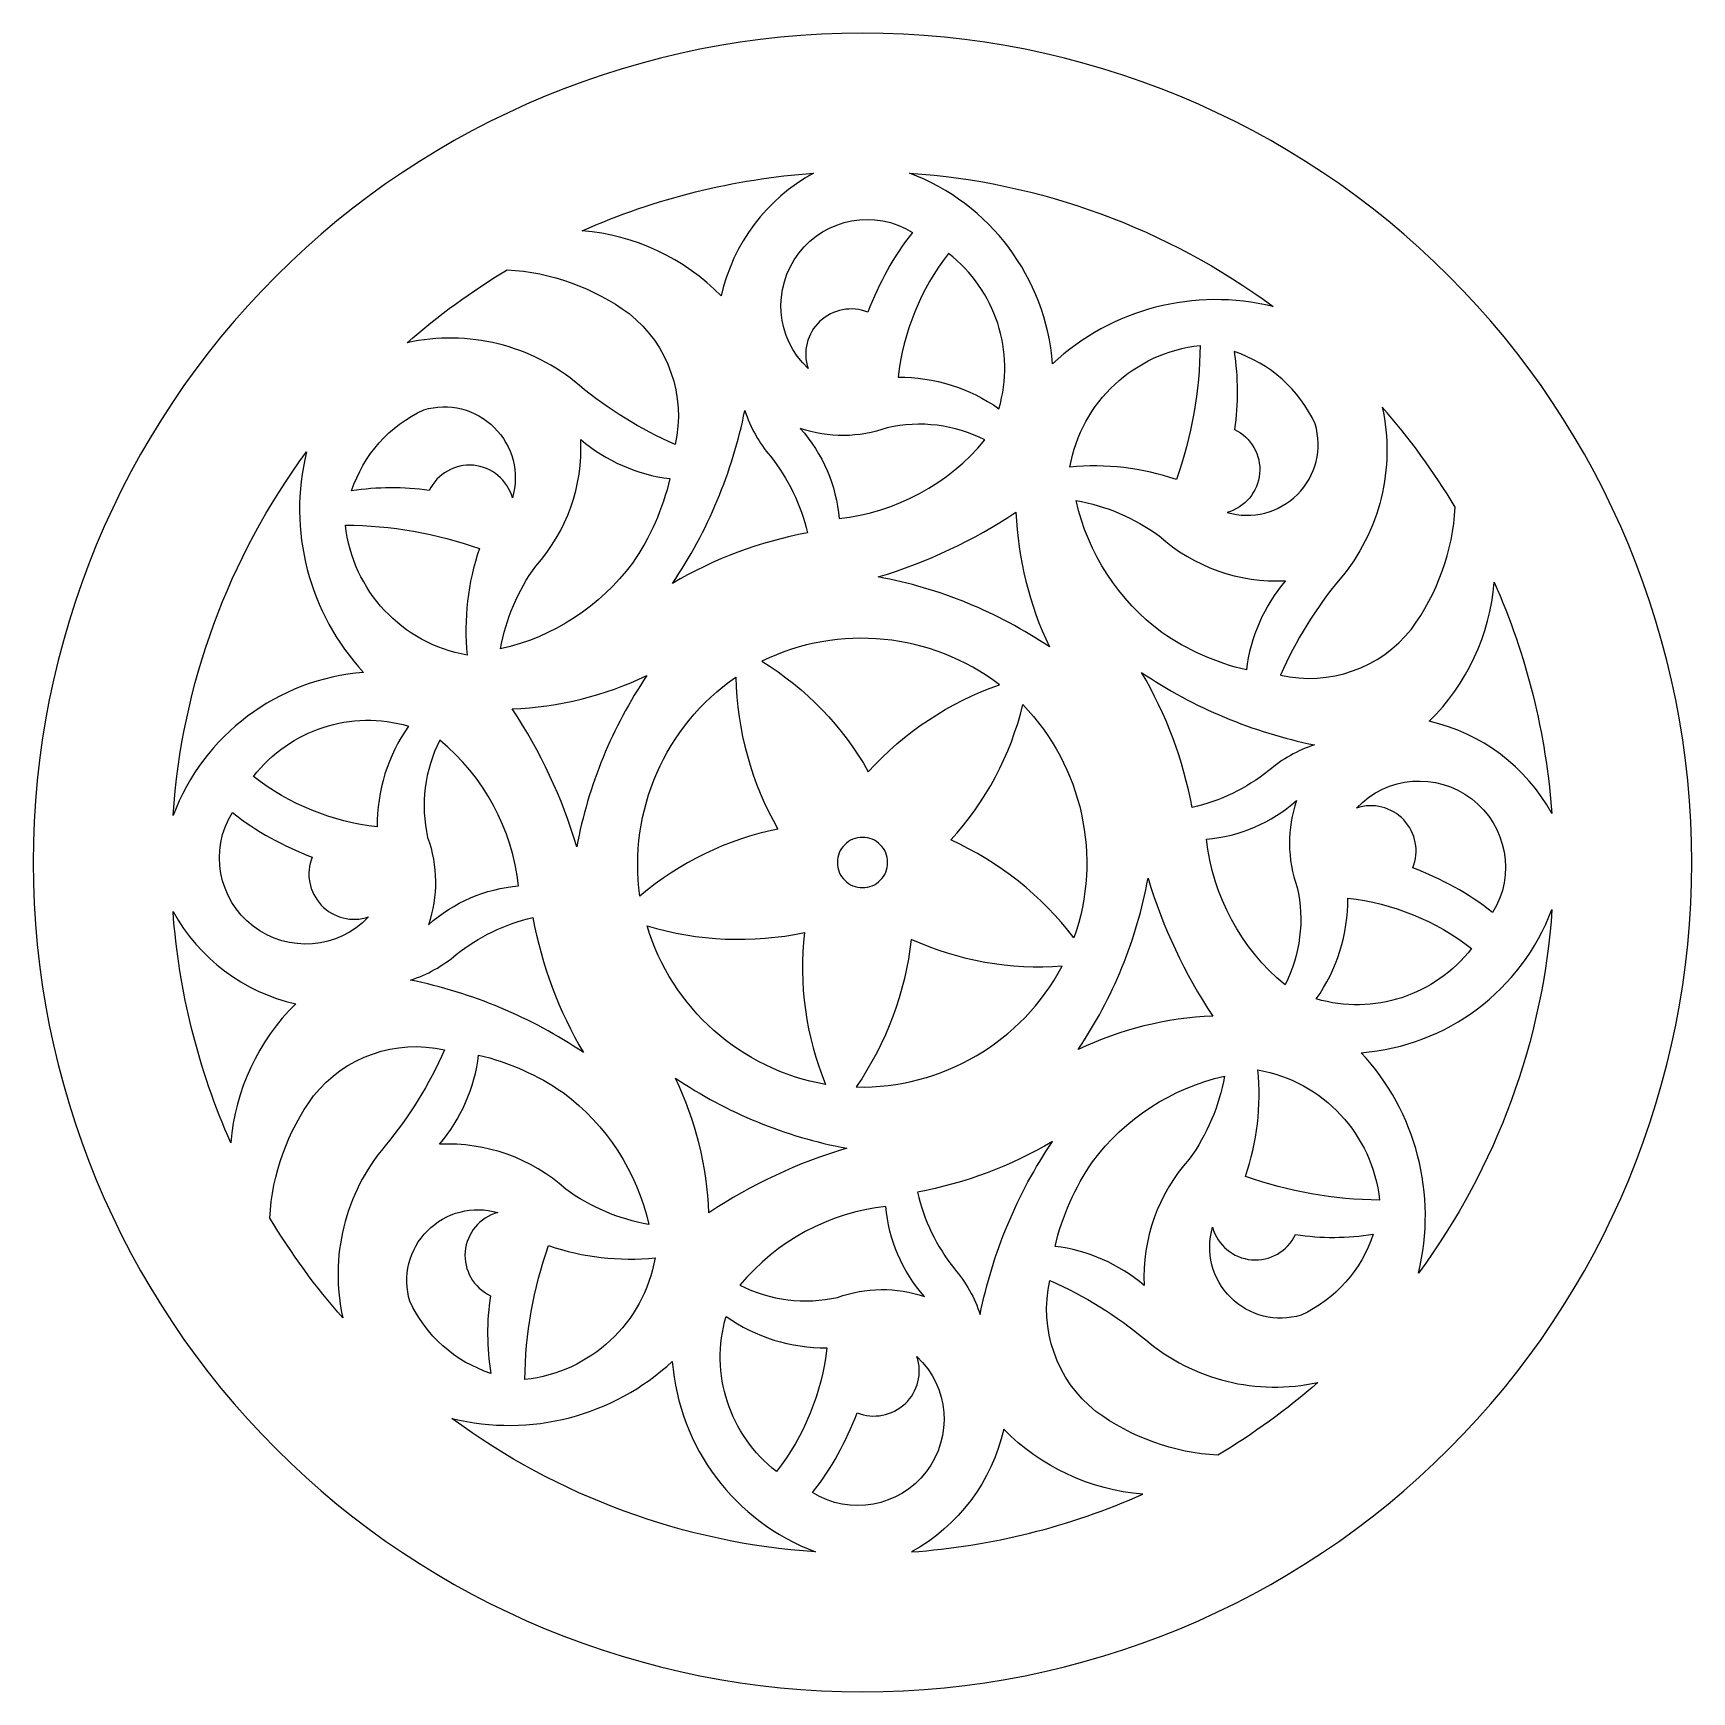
# Model space of a CAD drawing. Header units: metres. Extents: x 0 to 120, y 0 to 120.
import ezdxf

# ---------------------------------------------------------------- set-up
doc = ezdxf.new("R2010")
doc.units = ezdxf.units.M

msp = doc.modelspace()

# ---------------------------------------------------------------- linework, layer by layer
at = {"layer": 'BLACK'}
for points in [[(120, 60, 0.414214), (60, 120, 0.414214), (0, 60, 0.414214), (60, 0, 0.414214)], [(39.72, 105.7, -0.086913), (56.46, 109.87, 0.214667), (49.77, 100.99, 0.181296)], [(89.7, 100.22, 0.253033), (73.75, 96.08, 0.290908), (63.4, 109.88, -0.142956)], [(60.39, 99.81, 0.639071), (56.06, 95.74, -0.903164), (63.62, 105.59, 0.077692)], [(62.58, 95.11, -0.157056), (69.87, 92.83, 0.308853), (66.22, 104.06, 0.137911)], [(46.44, 90.24, -0.069824), (39.5, 94.53, 0.233768), (27.05, 97.6, -0.044881), (34.29, 102.88, -0.146468), (43.11, 99.71, -0.289282)], [(84.42, 97.41, -0.084277), (82.71, 87.71, 0.106), (75, 88.61, -0.333088)], [(86.91, 91.33, -0.694616), (86.38, 85.33, 0.595197), (92.75, 91.73, 0.210013), (86.88, 96.96, -0.076818)], [(28.66, 86.91, 0.076762), (23.04, 86.88, -0.209895), (28.26, 92.75, -0.595393), (34.67, 86.38, 0.69569)], [(51.49, 92.7, 0.101062), (53.34, 89.4, -0.110583), (56.02, 83.85, 0.087913), (46.25, 80.19, 0.098907)], [(94.53, 80.49, 0.06984), (90.24, 73.56, 0.289237), (99.71, 76.89, 0.146509), (102.88, 85.71, 0.044884), (97.6, 92.95, -0.233863)], [(58.3, 84.88, 0.194374), (68.86, 90.57, 0.175133), (61.79, 91.45, -0.170299), (55.5, 91.4, -0.164)], [(46.07, 87.77, -0.09287), (43.35, 81.65, -0.179687), (33.81, 75.45, -0.11357), (36.36, 81.45, 0.198347), (39.61, 90.6, 0.145895)], [(10.12, 63.4, -0.142977), (19.78, 89.7, 0.25283), (23.91, 73.75, 0.290896)], [(73.52, 75.6, 0.102819), (61.14, 80.66, 0.074582), (71.1, 85.35, 0.100843)], [(87.77, 73.93, -0.092814), (81.66, 76.64, -0.179765), (75.45, 86.19, -0.113667), (81.46, 83.63, 0.198304), (90.6, 80.39, 0.145927)], [(22.59, 84.41, -0.084273), (32.28, 82.71, 0.106), (31.39, 75, -0.333038)], [(105.7, 80.28, -0.086872), (109.87, 63.54, 0.214658), (101, 70.22, 0.181596)], [(60.42, 66.57, -0.124699), (69.91, 72.86, 0.283334), (52.72, 74.56, -0.127004)], [(44.4, 73.52, 0.102853), (39.33, 61.14, 0.074596), (34.65, 71.11, 0.100855)], [(43.9, 57.57, -0.283382), (50.83, 73.41, 0.12486), (53.88, 62.42, 0.127274)], [(83.85, 63.97, 0.087799), (80.19, 73.75, 0.09904), (92.7, 68.51, 0.101062), (89.4, 66.65, -0.110507)], [(66.38, 61.63, 0.126997), (71.6, 71.42, -0.283329), (75.3, 54.54, 0.124836)], [(24.89, 62.58, -0.137897), (15.94, 66.22, -0.308885), (27.16, 69.87, 0.157295)], [(28.54, 61.8, -0.170412), (28.6, 55.5, -0.164022), (35.12, 58.3, 0.19406), (29.42, 68.86, 0.175446)], [(95.74, 63.94, -0.902382), (105.59, 56.38, 0.078035), (99.81, 59.61, 0.640345)], [(24.26, 56.06, -0.903737), (14.41, 63.62, 0.07808), (20.19, 60.39, 0.639705)], [(90.57, 51.14, -0.194205), (84.88, 61.7, 0.164032), (91.4, 64.49, 0.170412), (91.45, 58.2, -0.175023)], [(61.82, 60, 0.414214), (60, 61.82, 0.414214), (58.18, 60, 0.414214), (60, 58.18, 0.414214)], [(85.35, 48.89, 0.100807), (75.6, 46.47, 0.102861), (80.66, 58.86, 0.074603)], [(14.3, 39.72, -0.086917), (10.12, 56.46, 0.21465), (19, 49.77, 0.18165)], [(95.11, 57.42, -0.137911), (104.06, 53.78, -0.308914), (92.83, 50.13, 0.157431)], [(109.88, 56.6, -0.143036), (100.22, 30.3, 0.252826), (96.08, 46.24, 0.290992)], [(27.29, 51.49, 0.101062), (30.6, 53.34, -0.110583), (36.15, 56.02, 0.087916), (39.81, 46.25, 0.098928)], [(57.33, 43.94, -0.283347), (44.41, 55.42, 0.124861), (55.8, 54.93, 0.126997)], [(63.52, 54.44, -0.125058), (59.54, 43.76, 0.283351), (74.45, 52.5, -0.127004)], [(22.4, 27.05, -0.044879), (17.12, 34.28, -0.146508), (20.29, 43.11, -0.289248), (29.76, 46.44, -0.069993), (25.46, 39.5, 0.234088)], [(32.23, 46.07, -0.092883), (38.34, 43.35, -0.179678), (44.54, 33.81, -0.113555), (38.54, 36.36, 0.198256), (29.4, 39.61, 0.146055)], [(73.93, 32.23, -0.092889), (76.64, 38.34, -0.179687), (86.19, 44.54, -0.113572), (83.64, 38.54, 0.198375), (80.38, 29.4, 0.146056)], [(97.41, 35.58, -0.08438), (87.71, 37.29, 0.105985), (88.61, 45, -0.333062)], [(46.47, 44.4, 0.102861), (58.86, 39.33, 0.074603), (48.89, 34.65, 0.100855)], [(66.65, 30.6, -0.101143), (68.51, 27.29, -0.099053), (73.74, 39.81, -0.087885), (63.97, 36.15, 0.111074)], [(33.08, 28.66, 0.076764), (33.11, 23.04, -0.209896), (27.25, 28.26, -0.595393), (33.61, 34.67, 0.695868)], [(64.49, 28.6, -0.164194), (61.7, 35.12, 0.194113), (51.13, 29.42, 0.175214), (58.2, 28.54, -0.170298)], [(91.33, 33.08, 0.076764), (96.95, 33.11, -0.209896), (91.73, 27.25, -0.595393), (85.33, 33.61, 0.695868)], [(35.58, 22.59, -0.08437), (37.29, 32.28, 0.105987), (45, 31.39, -0.333015)], [(73.56, 29.76, -0.069795), (80.49, 25.46, 0.23377), (92.95, 22.39, -0.044852), (85.71, 17.12, -0.146513), (76.89, 20.29, -0.289237)], [(57.42, 24.89, -0.137897), (53.78, 15.94, -0.308883), (50.13, 27.16, 0.157295)], [(63.94, 24.26, -0.903299), (56.38, 14.41, 0.07808), (59.61, 20.19, 0.639518)], [(56.6, 10.12, -0.142909), (30.3, 19.78, 0.25283), (46.24, 23.91, 0.290945)], [(80.28, 14.3, -0.181644), (70.22, 19, -0.21465), (63.54, 10.12, 0.087012)]]:
    msp.add_lwpolyline(points, format="xyb", close=True, dxfattribs=at)

doc.saveas('drawing.dxf')
